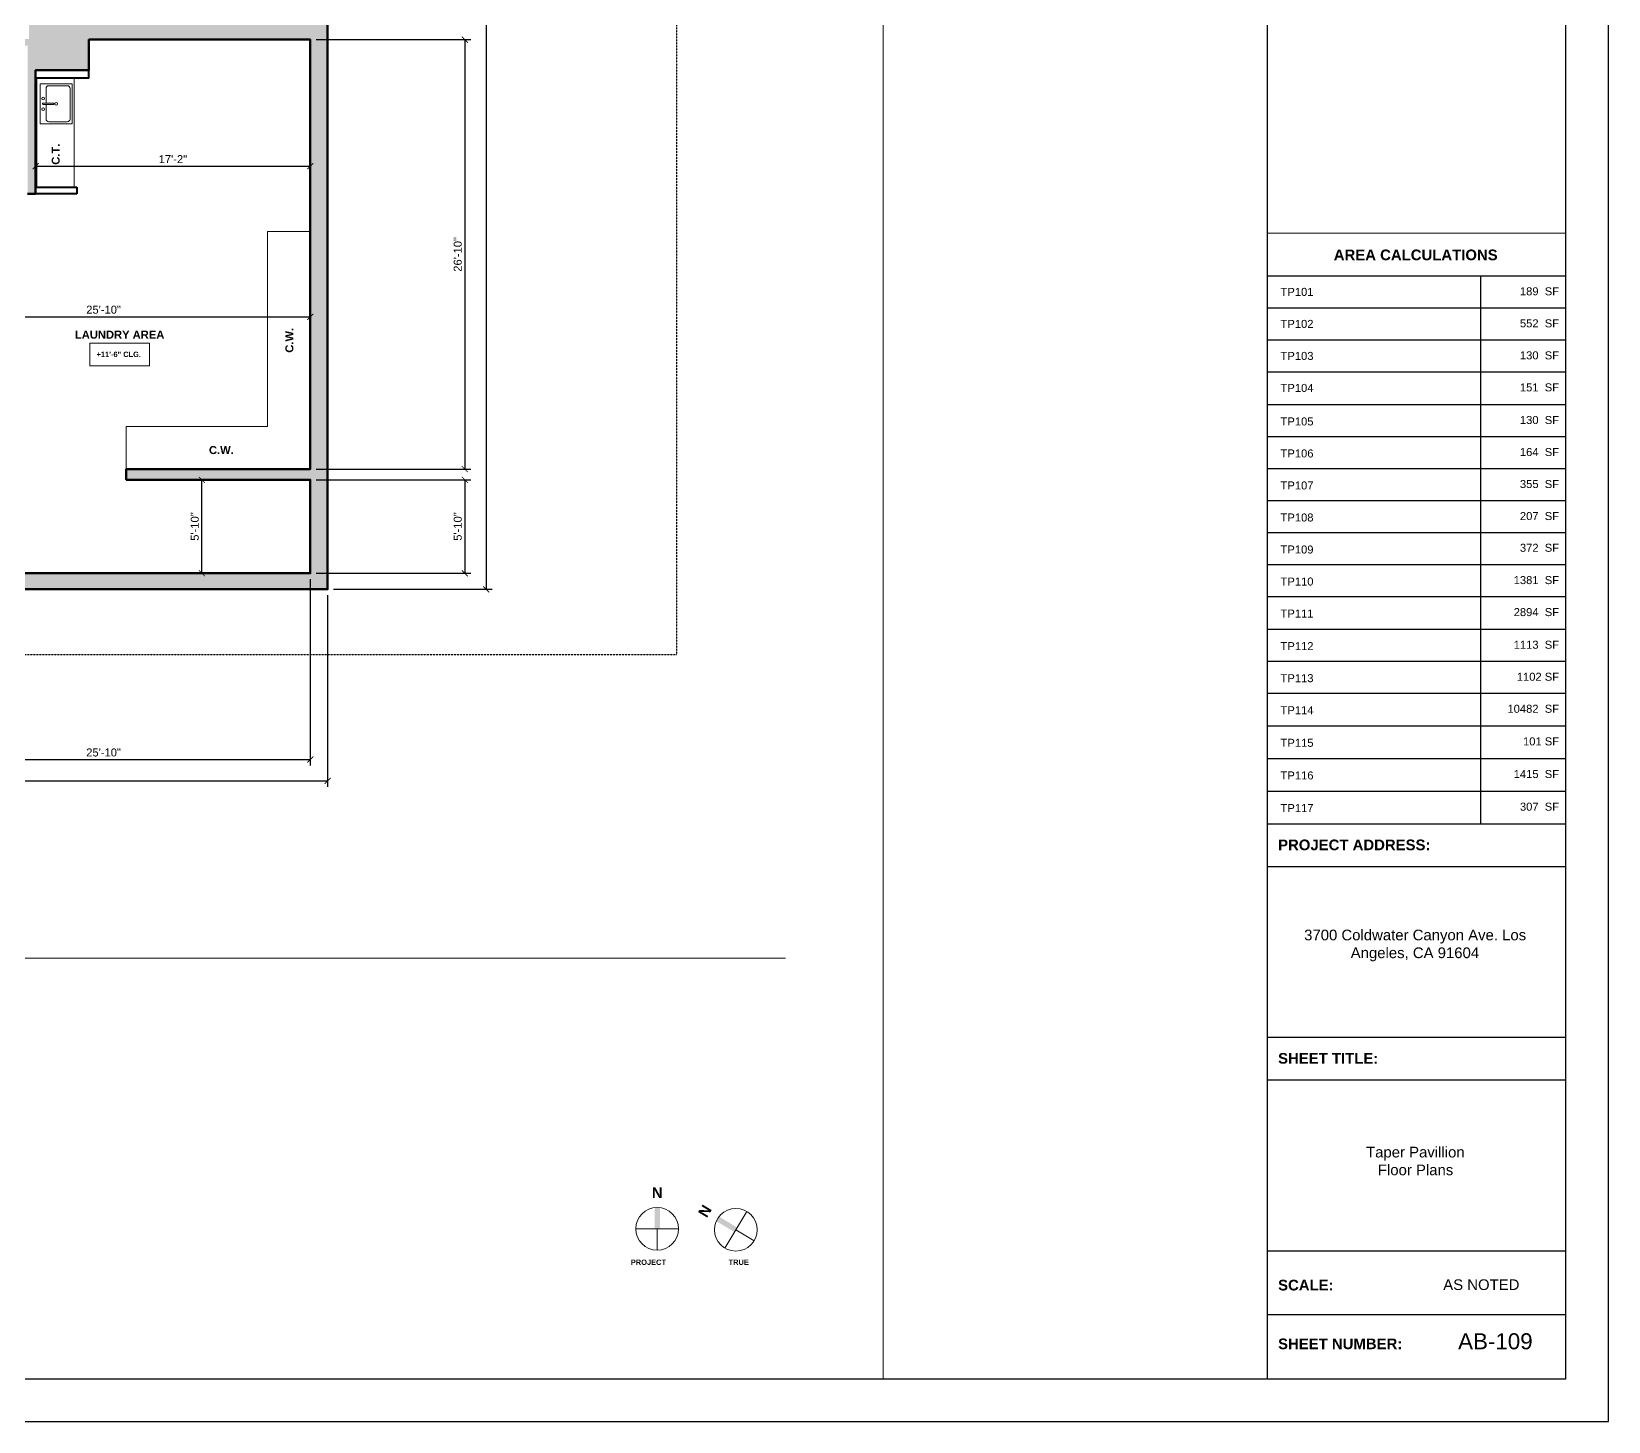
# Model space of a CAD drawing. Header units: inches. Extents: x -2078 to 106214, y -964 to 6385.
# Drawn here: x 45079 to 46262, y 2929 to 3971 of the extents above; entities that cross this region are included whole.
import ezdxf

# ---------------------------------------------------------------- set-up
doc = ezdxf.new("R2010")
doc.units = ezdxf.units.IN
doc.header["$MEASUREMENT"] = 0
doc.linetypes.add('HIDDEN2', pattern=[0.1875, 0.125, -0.0625])
for name, color, linetype, lineweight in [('A-ANNO', 2, 'Continuous', 5), ('A-ANNO-DIMS', 1, 'Continuous', 9), ('A-CASE', 4, 'Continuous', 9), ('A-DETAIL-2', 20, 'Continuous', 25), ('A-DETAIL-3', 40, 'Continuous', 15), ('A-FIXT', 150, 'Continuous', 9), ('A-HIDDEN', 2, 'HIDDEN2', 18), ('A-WALL', 3, 'Continuous', 40)]:
    doc.layers.add(name, color=color, linetype=linetype, lineweight=lineweight)
doc.layers.add('A-HATCH', color=9, linetype='Continuous')
doc.layers.add('A-TB', color=7, linetype='Continuous')
doc.styles.add('Arial_3', font='arial.ttf', dxfattribs={"height": 0.125})
doc.styles.add('Arial_4', font='arial.ttf', dxfattribs={"height": 3})
doc.styles.add('Arial_5', font='arial.ttf', dxfattribs={"height": 0.09375})
doc.styles.add('Arial_6', font='arial.ttf', dxfattribs={"height": 0.09375})
doc.styles.add('Arial_B', font='arialbd.ttf', dxfattribs={"height": 4.5})
doc.styles.add('Arial_B_1', font='arialbd.ttf', dxfattribs={"height": 3})
doc.styles.add('Arial_B_2', font='arialbd.ttf', dxfattribs={"height": 0.125})
doc.styles.add('Arial_B_3', font='arialbd.ttf', dxfattribs={"height": 0.0625})
doc.styles.add('Arial_B_4', font='arialbd.ttf', dxfattribs={"height": 0.0625})
doc.styles.add('JC', font='arial.ttf', dxfattribs={"height": 0.125})
doc.dimstyles.new('JC-DIMS', dxfattribs={"dimtxt": 0.125, "dimasz": 0.09375, "dimexe": 0.09375, "dimexo": 0.09375, "dimgap": 0.046875, "dimtad": 1, "dimdec": 1, "dimzin": 0, "dimdsep": 46, "dimlunit": 4, "dimtxsty": 'JC', "dimblk": 'ARCHTICK', "dimcen": 0.09, "dimclrd": 1, "dimclre": 1, "dimclrt": 256, "dimadec": 0, "dimazin": 0, "dimtfac": 1, "dimtdec": 1, "dimtofl": 0, "dimtmove": 1, "dimatfit": 3, "dimfxl": 1, "dimtolj": 1, "dimtzin": 0, "dimarcsym": 0})

# ---------------------------------------------------------------- blocks, each defined once
blk = doc.blocks.new('JC_TB_48x36 - JC_TB_4836-1441736-Floor Plans')
at = {"layer": 'A-TB'}
for p, q in [((47.997, -11.988), (47.997, 24.012)), ((43.997, 23.512), (43.997, -11.488)), ((47.497, -11.488), (47.497, 23.512)), ((43.997, -4.988), (47.497, -4.988)), ((43.997, -5.488), (47.497, -5.488)), ((43.997, -7.488), (47.497, -7.488)), ((43.997, -7.988), (47.497, -7.988)), ((43.997, -9.988), (47.497, -9.988)), ((47.497, -10.738), (43.997, -10.738)), ((0.747, -11.488), (47.497, -11.488)), ((-0.003, -11.988), (47.997, -11.988))]:
    blk.add_line(p, q, dxfattribs=at)
at = {"layer": 'A-TB', "char_height": 0.125, "attachment_point": 1, "bg_fill": 3, "box_fill_scale": 1.25, "bg_fill_color": 256, "bg_fill_true_color": 13158600, "bg_fill_transparency": 0}
for s, insert, width, style in [('PROJECT ADDRESS:', (44.126, -5.172), 2.14941, 'Arial_B_2'), ('SHEET TITLE:', (44.126, -7.672), 1.42031, 'Arial_B_2'), ('SCALE:', (44.126, -10.328), 0.77959, 'Arial_B_2'), ('AS NOTED', (46.061, -10.323), 1.08259, 'Arial_3'), ('SHEET NUMBER:', (44.126, -11.016), 1.76434, 'Arial_B_2')]:
    blk.add_mtext(s, dxfattribs=dict(at, insert=insert, width=width, style=style))
blk = doc.blocks.new('north arrow - north arrow-1258243-Floor Plans')
at = {"layer": 'A-ANNO'}
h = blk.add_hatch(color=256, dxfattribs=at)
edge = h.paths.add_edge_path()
edge.add_line((0.031, 0), (-0.031, 0))
edge.add_line((-0.031, 0), (-0.031, 0.248))
edge.add_arc((0, 0), 0.25, 82.8192, 97.1808, ccw=False)
edge.add_line((0.031, 0.248), (0.031, 0))
at = {"layer": 'A-ANNO', "lineweight": 20}
for q in [(-0.25, 0), (0.25, 0), (0, -0.25)]:
    blk.add_line((0, 0), q, dxfattribs=at)
at = {"layer": 'A-ANNO'}
blk.add_circle((0, 0), 0.25, dxfattribs=at)
at = {"layer": 'A-ANNO', "insert": (-0.062, 0.486), "char_height": 0.125, "width": 0.1515, "attachment_point": 1, "style": 'Arial_B_2', "bg_fill": 3, "box_fill_scale": 1.25, "bg_fill_color": 256, "bg_fill_true_color": 13158600, "bg_fill_transparency": 0}
blk.add_mtext('\\fArial|b1|i0|c0|p34|;N', dxfattribs=at)
blk = doc.blocks.new('JC_COUNTERTOP - JC_COUNTERTOP-1555763-1-1st Floor - Athletic Pavilion')
at = {"layer": 'A-CASE'}
for p, q in [((0, 29.1), (-81.6, 29.1)), ((0, 1), (-81.6, 1))]:
    blk.add_line(p, q, dxfattribs=at)
blk = doc.blocks.new('JC_KITCHEN SINK - SINK-1555870-1-1st Floor - Athletic Pavilion')
at = {"layer": 'A-FIXT'}
for p, q in [((-14.4, 11.9), (15.6, 11.9)), ((-14.4, -12.1), (-14.4, 11.9)), ((15.6, 11.9), (15.6, -12.1)), ((-12.9, -5.6), (-12.9, 8.4)), ((-10.9, 10.4), (12.1, 10.4)), ((14.1, 8.4), (14.1, -5.6)), ((0.1, -7.6), (-10.9, -7.6)), ((0.1, -9.8), (0.1, -2.1)), ((1.1, -9.8), (1.1, -2.1)), ((12.1, -7.6), (1.1, -7.6)), ((15.6, -12.1), (-14.4, -12.1))]:
    blk.add_line(p, q, dxfattribs=at)
for centre, radius, start, end in [((-10.9, 8.4), 2, 90, 180), ((0.6, 0), 1, 360, 180), ((0.6, 0), 1, 180, 0), ((12.1, 8.4), 2, 360, 90), ((-10.9, -5.6), 2, 180, 270), ((-3.4, -9.8), 1, 360, 180), ((-3.4, -9.8), 1, 180, 0), ((0.6, -2.1), 0.5, 360, 180), ((0.6, -9.8), 0.5, 180, 0), ((4.6, -9.8), 1, 0, 180), ((4.6, -9.8), 1, 180, 0), ((12.1, -5.6), 2, 270, 0)]:
    blk.add_arc(centre, radius, start, end, dxfattribs=at)
blk = doc.blocks.new('_ArchTick')
at = {"color": 0, "linetype": 'ByBlock', "const_width": 0.15}
blk.add_lwpolyline([(-0.5, -0.5), (0.5, 0.5)], dxfattribs=at)
blk = doc.blocks.new('*D2130')
at = {"layer": 'A-ANNO-DIMS', "color": 1, "lineweight": -2, "transparency": 16777216}
for p, q in [((45082.4, 3870.8), (45082.4, 3865.1)), ((45082.4, 3869.6), (45288.4, 3869.6)), ((45288.4, 3870.8), (45288.4, 3865.1))]:
    blk.add_line(p, q, dxfattribs=at)
at = {"layer": 'Defpoints', "color": 0, "transparency": 16777216}
for p in [(45082.4, 3875.3), (45288.4, 3875.3), (45288.4, 3869.6)]:
    blk.add_point(p, dxfattribs=at)
at = {"layer": 'A-ANNO-DIMS', "color": 1, "lineweight": -2, "transparency": 16777216, "xscale": 4.5, "yscale": 4.5, "zscale": 4.5, "rotation": 180}
blk.add_blockref('_ArchTick', (45082.4, 3869.6), dxfattribs=at)
at = {"layer": 'A-ANNO-DIMS', "color": 1, "lineweight": -2, "transparency": 16777216, "xscale": 4.5, "yscale": 4.5, "zscale": 4.5}
blk.add_blockref('_ArchTick', (45288.4, 3869.6), dxfattribs=at)
at = {"layer": 'A-ANNO-DIMS', "color": 2, "transparency": 16777216, "insert": (45185.4, 3874.9), "char_height": 6, "width": 0.487, "attachment_point": 5, "style": 'JC'}
blk.add_mtext('\\A1;17\'-2"', dxfattribs=at)
blk = doc.blocks.new('*D2134')
at = {"layer": 'A-ANNO-DIMS', "color": 1, "lineweight": -2, "transparency": 16777216}
for p, q in [((45206, 3634.5), (45211.6, 3634.5)), ((45207.1, 3564.5), (45207.1, 3634.5)), ((45206, 3564.5), (45211.6, 3564.5))]:
    blk.add_line(p, q, dxfattribs=at)
at = {"layer": 'Defpoints', "color": 0, "transparency": 16777216}
for p in [(45201.5, 3634.5), (45207.1, 3634.5), (45201.5, 3564.5)]:
    blk.add_point(p, dxfattribs=at)
at = {"layer": 'A-ANNO-DIMS', "color": 1, "lineweight": -2, "transparency": 16777216, "xscale": 4.5, "yscale": 4.5, "zscale": 4.5}
for p, rotation in [((45207.1, 3634.5), 90), ((45207.1, 3564.5), 270)]:
    blk.add_blockref('_ArchTick', p, dxfattribs=dict(at, rotation=rotation))
at = {"layer": 'A-ANNO-DIMS', "color": 2, "transparency": 16777216, "insert": (45201.8, 3599.5), "char_height": 6, "width": 0.487, "attachment_point": 5, "rotation": 90, "style": 'JC'}
blk.add_mtext('\\A1;5\'-10"', dxfattribs=at)
blk = doc.blocks.new('*D2136')
at = {"layer": 'A-ANNO-DIMS', "color": 1, "lineweight": -2, "transparency": 16777216}
for p, q in [((44978.4, 3757.8), (44978.4, 3752.2)), ((44978.4, 3756.7), (45288.4, 3756.7)), ((45288.4, 3757.8), (45288.4, 3752.2))]:
    blk.add_line(p, q, dxfattribs=at)
at = {"layer": 'Defpoints', "color": 0, "transparency": 16777216}
for p in [(44978.4, 3762.3), (45288.4, 3762.3), (45288.4, 3756.7)]:
    blk.add_point(p, dxfattribs=at)
at = {"layer": 'A-ANNO-DIMS', "color": 1, "lineweight": -2, "transparency": 16777216, "xscale": 4.5, "yscale": 4.5, "zscale": 4.5, "rotation": 180}
blk.add_blockref('_ArchTick', (44978.4, 3756.7), dxfattribs=at)
at = {"layer": 'A-ANNO-DIMS', "color": 1, "lineweight": -2, "transparency": 16777216, "xscale": 4.5, "yscale": 4.5, "zscale": 4.5}
blk.add_blockref('_ArchTick', (45288.4, 3756.7), dxfattribs=at)
at = {"layer": 'A-ANNO-DIMS', "color": 2, "transparency": 16777216, "insert": (45133.4, 3762), "char_height": 6, "width": 0.574, "attachment_point": 5, "style": 'JC'}
blk.add_mtext('\\A1;25\'-10"', dxfattribs=at)
blk = doc.blocks.new('*D2280')
at = {"layer": 'A-ANNO-DIMS', "color": 1, "lineweight": -2, "transparency": 16777216}
for p, q in [((44978.4, 3560), (44978.4, 3420.3)), ((45288.4, 3560), (45288.4, 3420.3)), ((44978.4, 3424.8), (45288.4, 3424.8))]:
    blk.add_line(p, q, dxfattribs=at)
at = {"layer": 'Defpoints', "color": 0, "transparency": 16777216}
for p in [(44978.4, 3564.5), (45288.4, 3564.5), (45288.4, 3424.8)]:
    blk.add_point(p, dxfattribs=at)
at = {"layer": 'A-ANNO-DIMS', "color": 1, "lineweight": -2, "transparency": 16777216, "xscale": 4.5, "yscale": 4.5, "zscale": 4.5, "rotation": 180}
blk.add_blockref('_ArchTick', (44978.4, 3424.8), dxfattribs=at)
at = {"layer": 'A-ANNO-DIMS', "color": 1, "lineweight": -2, "transparency": 16777216, "xscale": 4.5, "yscale": 4.5, "zscale": 4.5}
blk.add_blockref('_ArchTick', (45288.4, 3424.8), dxfattribs=at)
at = {"layer": 'A-ANNO-DIMS', "color": 2, "transparency": 16777216, "insert": (45133.4, 3430.1), "char_height": 6, "width": 0.574, "attachment_point": 5, "style": 'JC'}
blk.add_mtext('\\A1;25\'-10"', dxfattribs=at)
blk = doc.blocks.new('*D2282')
at = {"layer": 'A-ANNO-DIMS', "color": 1, "lineweight": -2, "transparency": 16777216}
for p, q in [((45301.4, 3548), (45301.4, 3404.3)), ((43718.4, 3512.7), (43718.4, 3404.3)), ((43718.4, 3408.8), (45301.4, 3408.8))]:
    blk.add_line(p, q, dxfattribs=at)
at = {"layer": 'Defpoints', "color": 0, "transparency": 16777216}
for p in [(45301.4, 3552.5), (43718.4, 3517.2), (45301.4, 3408.8)]:
    blk.add_point(p, dxfattribs=at)
at = {"layer": 'A-ANNO-DIMS', "color": 1, "lineweight": -2, "transparency": 16777216, "xscale": 4.5, "yscale": 4.5, "zscale": 4.5, "rotation": 180}
blk.add_blockref('_ArchTick', (43718.4, 3408.8), dxfattribs=at)
at = {"layer": 'A-ANNO-DIMS', "color": 1, "lineweight": -2, "transparency": 16777216, "xscale": 4.5, "yscale": 4.5, "zscale": 4.5}
blk.add_blockref('_ArchTick', (45301.4, 3408.8), dxfattribs=at)
at = {"layer": 'A-ANNO-DIMS', "color": 2, "transparency": 16777216, "insert": (44509.9, 3414.1), "char_height": 6, "width": 0.66, "attachment_point": 5, "style": 'JC'}
blk.add_mtext('\\A1;131\'-11"', dxfattribs=at)
blk = doc.blocks.new('*D2284')
at = {"layer": 'A-ANNO-DIMS', "color": 1, "lineweight": -2, "transparency": 16777216}
for p, q in [((45292.9, 3634.5), (45408.8, 3634.5)), ((45404.3, 3634.5), (45404.3, 3564.5)), ((45292.9, 3564.5), (45408.8, 3564.5))]:
    blk.add_line(p, q, dxfattribs=at)
at = {"layer": 'Defpoints', "color": 0, "transparency": 16777216}
for p in [(45288.4, 3634.5), (45288.4, 3564.5), (45404.3, 3564.5)]:
    blk.add_point(p, dxfattribs=at)
at = {"layer": 'A-ANNO-DIMS', "color": 1, "lineweight": -2, "transparency": 16777216, "xscale": 4.5, "yscale": 4.5, "zscale": 4.5}
for p, rotation in [((45404.3, 3634.5), 90), ((45404.3, 3564.5), 270)]:
    blk.add_blockref('_ArchTick', p, dxfattribs=dict(at, rotation=rotation))
at = {"layer": 'A-ANNO-DIMS', "color": 2, "transparency": 16777216, "insert": (45399, 3599.5), "char_height": 6, "width": 0.487, "attachment_point": 5, "rotation": 90, "style": 'JC'}
blk.add_mtext('\\A1;5\'-10"', dxfattribs=at)
blk = doc.blocks.new('*D2286')
at = {"layer": 'A-ANNO-DIMS', "color": 1, "lineweight": -2, "transparency": 16777216}
for p, q in [((45292.9, 3964.5), (45408.8, 3964.5)), ((45404.3, 3964.5), (45404.3, 3642.5)), ((45292.9, 3642.5), (45408.8, 3642.5))]:
    blk.add_line(p, q, dxfattribs=at)
at = {"layer": 'Defpoints', "color": 0, "transparency": 16777216}
for p in [(45288.4, 3964.5), (45288.4, 3642.5), (45404.3, 3642.5)]:
    blk.add_point(p, dxfattribs=at)
at = {"layer": 'A-ANNO-DIMS', "color": 1, "lineweight": -2, "transparency": 16777216, "xscale": 4.5, "yscale": 4.5, "zscale": 4.5}
for p, rotation in [((45404.3, 3964.5), 90), ((45404.3, 3642.5), 270)]:
    blk.add_blockref('_ArchTick', p, dxfattribs=dict(at, rotation=rotation))
at = {"layer": 'A-ANNO-DIMS', "color": 2, "transparency": 16777216, "insert": (45399, 3803.5), "char_height": 6, "width": 0.574, "attachment_point": 5, "rotation": 90, "style": 'JC'}
blk.add_mtext('\\A1;26\'-10"', dxfattribs=at)
blk = doc.blocks.new('*D2294')
at = {"layer": 'A-ANNO-DIMS', "color": 1, "lineweight": -2, "transparency": 16777216}
for p, q in [((45305.9, 4766.5), (45424.8, 4766.5)), ((45420.3, 4766.5), (45420.3, 3552.5)), ((45305.9, 3552.5), (45424.8, 3552.5))]:
    blk.add_line(p, q, dxfattribs=at)
at = {"layer": 'Defpoints', "color": 0, "transparency": 16777216}
for p in [(45301.4, 4766.5), (45301.4, 3552.5), (45420.3, 3552.5)]:
    blk.add_point(p, dxfattribs=at)
at = {"layer": 'A-ANNO-DIMS', "color": 1, "lineweight": -2, "transparency": 16777216, "xscale": 4.5, "yscale": 4.5, "zscale": 4.5}
for p, rotation in [((45420.3, 4766.5), 90), ((45420.3, 3552.5), 270)]:
    blk.add_blockref('_ArchTick', p, dxfattribs=dict(at, rotation=rotation))
at = {"layer": 'A-ANNO-DIMS', "color": 2, "transparency": 16777216, "insert": (45415, 4159.5), "char_height": 6, "width": 0.574, "attachment_point": 5, "rotation": 90, "style": 'JC'}
blk.add_mtext('\\A1;101\'-2"', dxfattribs=at)

msp = doc.modelspace()

# ---------------------------------------------------------------- linework, layer by layer
at = {"layer": 'A-DETAIL-2'}
for p, q in [((46005.88, 3787.397), (46229.88, 3787.397)), ((46165.88, 3787.397), (46165.88, 3376.663)), ((46005.88, 3763.397), (46229.88, 3763.397)), ((46005.88, 3739.397), (46229.88, 3739.397)), ((46005.88, 3715.397), (46229.88, 3715.397)), ((46005.88, 3690.941), (46229.88, 3690.941)), ((46005.88, 3666.941), (46229.88, 3666.941)), ((46005.88, 3642.941), (46229.88, 3642.941)), ((46005.88, 3618.941), (46229.88, 3618.941)), ((46005.88, 3594.941), (46229.88, 3594.941)), ((46005.88, 3570.941), (46229.88, 3570.941)), ((46005.88, 3570.941), (46229.88, 3570.941)), ((46005.88, 3546.941), (46229.88, 3546.941)), ((46005.88, 3522.486), (46229.88, 3522.486)), ((46005.88, 3498.486), (46229.88, 3498.486)), ((46005.88, 3498.486), (46229.88, 3498.486)), ((46005.88, 3474.486), (46229.88, 3474.486)), ((46005.88, 3450.03), (46229.88, 3450.03)), ((46005.88, 3425.574), (46229.88, 3425.574)), ((46005.88, 3401.119), (46229.88, 3401.119)), ((46005.88, 3376.663), (46229.88, 3376.663))]:
    msp.add_line(p, q, dxfattribs=at)
at = {"layer": 'A-DETAIL-3', "lineweight": 9}
for p, q in [((45717.88, 5200.663), (45717.88, 2960.663)), ((46229.88, 3819.397), (46005.88, 3819.397)), ((46005.88, 3819.397), (46005.88, 3376.663)), ((46229.88, 3376.663), (46229.88, 3819.397))]:
    msp.add_line(p, q, dxfattribs=at)

# ---------------------------------------------------------------- texts
at = {"layer": 'A-ANNO', "char_height": 6, "attachment_point": 1, "rotation": 90, "style": 'Arial_B'}
for s, insert, width in [('C.T.', (45094.485, 3870.703), 19.594), ('C.W.', (45269.724, 3729.803), 22.624)]:
    msp.add_mtext(s, dxfattribs=dict(at, insert=insert, width=width))
at = {"layer": 'A-ANNO', "lineweight": 50, "insert": (46055.882, 3807.115), "char_height": 8, "width": 145.844, "attachment_point": 1, "style": 'Arial_B_3'}
msp.add_mtext('AREA CALCULATIONS', dxfattribs=at)
at = {"layer": 'A-ANNO', "attachment_point": 1}
for s, insert, char_height, width, style in [('TP101', (46015.998, 3778.391), 6, 35.35, 'Arial_6'), ('189  SF', (46195.481, 3778.802), 6, 35.754, 'Arial_6'), ('TP102', (46015.998, 3754.391), 6, 35.35, 'Arial_6'), ('552  SF', (46195.481, 3754.802), 6, 35.754, 'Arial_6'), ('LAUNDRY AREA', (45111.917, 3746.328), 6, 81.204, 'Arial_B'), ('+11\'-6" CLG.', (45128.127, 3730.569), 4, 41.814, 'Arial_B_1'), ('TP103', (46015.998, 3730.391), 6, 35.35, 'Arial_6'), ('130  SF', (46195.481, 3730.802), 6, 35.754, 'Arial_6'), ('TP104', (46015.998, 3706.391), 6, 35.35, 'Arial_6'), ('151  SF', (46195.481, 3706.802), 6, 35.754, 'Arial_6'), ('TP105', (46015.998, 3681.281), 6, 54.54, 'Arial_6'), ('130  SF', (46195.481, 3682.347), 6, 35.754, 'Arial_6'), ('C.W.', (45212.43, 3659.816), 6, 22.624, 'Arial_B'), ('TP106', (46015.998, 3657.281), 6, 54.54, 'Arial_6'), ('164  SF', (46195.481, 3658.347), 6, 35.754, 'Arial_6'), ('TP107', (46015.998, 3633.281), 6, 91.708, 'Arial_6'), ('355  SF', (46195.481, 3634.347), 6, 35.754, 'Arial_6'), ('TP108', (46015.998, 3609.281), 6, 91.708, 'Arial_6'), ('207  SF', (46195.481, 3610.347), 6, 35.754, 'Arial_6'), ('TP109', (46015.998, 3585.281), 6, 27.674, 'Arial_6'), ('372  SF', (46195.481, 3586.574), 6, 35.754, 'Arial_6'), ('TP110', (46015.998, 3561.281), 6, 67.064, 'Arial_6'), ('1381  SF', (46190.814, 3562.347), 6, 41.41, 'Arial_6'), ('TP111', (46015.998, 3537.281), 6, 21.816, 'Arial_6'), ('2894  SF', (46190.814, 3538.347), 6, 41.41, 'Arial_6'), ('TP112', (46015.998, 3512.825), 6, 121.604, 'Arial_6'), ('1113  SF', (46190.814, 3513.891), 6, 41.41, 'Arial_6'), ('TP113', (46015.998, 3488.825), 6, 121.604, 'Arial_6'), ('1102 SF', (46193.147, 3489.891), 6, 38.582, 'Arial_6'), ('TP114', (46015.998, 3464.825), 6, 79.992, 'Arial_6'), ('10482  SF', (46186.147, 3465.891), 6, 47.066, 'Arial_6'), ('101 SF', (46197.814, 3441.435), 6, 32.926, 'Arial_6'), ('TP115', (46015.998, 3440.369), 6, 82.618, 'Arial_6'), ('TP116', (46015.998, 3415.914), 6, 138.976, 'Arial_6'), ('1415  SF', (46190.814, 3416.98), 6, 41.41, 'Arial_6'), ('TP117', (46015.998, 3391.458), 6, 112.918, 'Arial_6'), ('307  SF', (46195.481, 3392.524), 6, 35.754, 'Arial_6'), ('PROJECT', (45528.764, 3049.996), 4, 32.724, 'Arial_B_4'), ('TRUE', (45602.082, 3049.996), 4, 18.988, 'Arial_B_4')]:
    msp.add_mtext(s, dxfattribs=dict(at, insert=insert, char_height=char_height, width=width, style=style))
at = {"layer": 'A-TB', "attachment_point": 1, "bg_fill": 3, "box_fill_scale": 1.25, "bg_fill_color": 256, "bg_fill_true_color": 13158600, "bg_fill_transparency": 0}
for s, insert, char_height, width, style in [('\\pi4.76755;3700 Coldwater Canyon Ave. Los \\P\\pi39.68433;Angeles, CA 91604', (46028.913, 3297.311), 8, 175.134, 'Arial_4'), ('\\pi21.00694;Taper Pavillion\\P\\pi29.86369;Floor Plans', (46059.101, 3134.573), 8, 114.90337, 'Arial_4'), ('AB-109', (46149.12, 2994.751), 12, 67.872, 'Arial_5')]:
    msp.add_mtext(s, dxfattribs=dict(at, insert=insert, char_height=char_height, width=width, style=style))

# ---------------------------------------------------------------- next in the draw order: block references
at = {"layer": 'A-TB', "xscale": 64, "yscale": 64, "zscale": 64}
msp.add_blockref('JC_TB_48x36 - JC_TB_4836-1441736-Floor Plans', (43190.08, 3695.863), dxfattribs=at)

# ---------------------------------------------------------------- next in the draw order: hatches: boundary and pattern name
at = {"layer": 'A-HATCH'}
h = msp.add_hatch(color=256, dxfattribs=at)
h.dxf.hatch_style = 1
h.paths.add_polyline_path([(45301.379, 4766.533), (43718.379, 4766.533), (43718.379, 4694.204), (43561.379, 4694.204), (43561.379, 4569.204), (43522.379, 4569.204), (43522.379, 4561.204), (43574.379, 4561.204), (43574.379, 4681.204), (43718.379, 4681.204), (43718.379, 4676.408), (43734.379, 4676.408), (43734.379, 4751.533), (43860.379, 4751.533), (43860.379, 4689.033), (43868.379, 4689.033), (43868.379, 4753.533), (44076.379, 4753.533), (44076.379, 4747.533), (44081.379, 4747.533), (44081.379, 4753.533), (45130.379, 4753.533), (45130.379, 4715.533), (45138.379, 4715.533), (45138.379, 4750.533), (45285.379, 4750.533), (45285.379, 4608.533), (45138.379, 4608.533), (45138.379, 4643.533), (45130.379, 4643.533), (45130.379, 4598.533), (45210.379, 4598.533), (45210.379, 4400.533), (45131.379, 4400.533), (45131.379, 4371.533), (45035.379, 4371.533), (45035.379, 4365.533), (45085.146, 4365.533), (45085.146, 4351.533), (45103.146, 4351.533), (45103.146, 4365.533), (45137.379, 4365.533), (45137.379, 4392.533), (45210.379, 4392.533), (45210.379, 4381.696), (45218.379, 4381.696), (45218.379, 4598.533), (45288.379, 4598.533), (45288.379, 4499.92), (45288.379, 4272.533), (45157.379, 4272.533), (45157.379, 4266.533), (45199.506, 4266.533), (45199.506, 4264.533), (45288.379, 4264.533), (45288.379, 3976.533), (45111.379, 3976.533), (45111.379, 4266.533), (45121.379, 4266.533), (45121.379, 4272.533), (45106.379, 4272.533), (45106.379, 3975.928), (45077.379, 3975.928), (45077.379, 3964.928), (45074.382, 3964.928), (45074.382, 3959.928), (45076.382, 3959.928), (45076.382, 3848.928), (45082.382, 3848.928), (45082.382, 3941.533), (45122.382, 3941.533), (45122.382, 3964.533), (45288.379, 3964.533), (45288.379, 3642.533), (45150.379, 3642.533), (45150.379, 3634.533), (45288.379, 3634.533), (45288.379, 3564.533), (44978.382, 3564.533), (44978.382, 3959.928), (45026.382, 3959.928), (45026.382, 3964.928), (44978.382, 3964.928), (44978.382, 3987.533), (44972.382, 3987.533), (44972.382, 3567.533), (44786.382, 3567.533), (44786.382, 3690.533), (44780.382, 3690.533), (44780.382, 3567.533), (44603.382, 3567.533), (44603.382, 3634.533), (44734.369, 3634.533), (44734.369, 3640.533), (44603.382, 3640.533), (44603.382, 4028.533), (44638.379, 4028.533), (44638.379, 4060.533), (44659.379, 4060.533), (44659.379, 4066.533), (44638.379, 4066.533), (44638.379, 4226.533), (44631.379, 4226.533), (44631.379, 4207.533), (44557.379, 4207.533), (44557.379, 4201.533), (44631.379, 4201.533), (44631.379, 4089.166), (44631.379, 4050.079), (44631.379, 4034.533), (44626.835, 4034.533), (44585.747, 4034.533), (44472.379, 4034.533), (44472.379, 4087.533), (44513.404, 4087.533), (44513.404, 4093.533), (44472.379, 4093.533), (44472.379, 4134.533), (44493.876, 4134.533), (44513.404, 4134.533), (44513.404, 4140.533), (44472.379, 4140.533), (44472.379, 4201.533), (44493.876, 4201.533), (44513.379, 4201.533), (44513.379, 4207.533), (44472.379, 4207.533), (44472.379, 4266.533), (44631.379, 4266.533), (44631.379, 4262.533), (44638.379, 4262.533), (44638.379, 4272.533), (44464.379, 4272.533), (44464.379, 4260.533), (44292.379, 4260.533), (44292.379, 4272.506), (44286.379, 4272.506), (44286.379, 4221.395), (44292.379, 4221.395), (44292.379, 4254.533), (44353.379, 4254.533), (44353.379, 4173.533), (44359.379, 4173.533), (44359.379, 4254.533), (44464.379, 4254.533), (44464.379, 4034.533), (44452.734, 4034.533), (44409.65, 4034.533), (44292.379, 4034.533), (44292.379, 4185.395), (44286.379, 4185.395), (44286.379, 4067.506), (44267.379, 4067.506), (44267.379, 4061.506), (44286.379, 4061.506), (44286.379, 4028.533), (44597.382, 4028.533), (44597.382, 3640.533), (44467.379, 3640.533), (44467.379, 3634.533), (44597.382, 3634.533), (44597.382, 3567.533), (44421.379, 3567.533), (44421.379, 3684.533), (44415.379, 3684.533), (44415.379, 3564.533), (44288.379, 3564.533), (44288.379, 3633.613), (44284.379, 3633.613), (44284.379, 3564.533), (44226.379, 3564.533), (44226.379, 3569.533), (44220.379, 3569.533), (44220.379, 3564.533), (43841.379, 3564.533), (43841.379, 3552.533), (43849.627, 3552.533), (43849.627, 3537.533), (43866.254, 3537.533), (43866.254, 3468.533), (43876.754, 3468.533), (43876.754, 3448.812), (43877.386, 3448.812), (43881.506, 3441.676), (43886.462, 3455.292), (43888.754, 3451.323), (43888.754, 3480.533), (43878.254, 3480.533), (43878.254, 3552.533), (45301.379, 3552.533)])

# ---------------------------------------------------------------- next in the draw order: linework, layer by layer
at = {"layer": 'A-ANNO', "lineweight": 9}
msp.add_line((43490.789, 3275.816), (45644.716, 3275.816), dxfattribs=at)
at = {"layer": 'A-ANNO', "flags": 128}
msp.add_lwpolyline([(45123.007, 3737.022), (45167.918, 3737.022), (45167.918, 3719.954), (45123.007, 3719.954)], close=True, dxfattribs=at)
at = {"layer": 'A-DETAIL-3', "lineweight": 9}
for p, q in [((45256.379, 3674.533), (45256.379, 3820.533)), ((45256.379, 3820.533), (45288.379, 3820.533)), ((45150.379, 3642.533), (45150.379, 3674.533)), ((45150.379, 3674.533), (45256.379, 3674.533))]:
    msp.add_line(p, q, dxfattribs=at)
at = {"layer": 'A-HIDDEN', "lineweight": 30}
msp.add_lwpolyline([(43668.404, 3503.533), (45563.379, 3503.533), (45563.379, 4811.533), (43668.404, 4811.533)], close=True, dxfattribs=at)
at = {"layer": 'A-WALL'}
for p, q in [((45122.382, 3935.533), (45122.382, 3941.533)), ((45122.382, 3935.533), (45082.382, 3935.533)), ((45082.382, 3853.928), (45113.382, 3853.928)), ((45113.382, 3848.928), (45082.382, 3848.928)), ((45113.382, 3853.928), (45113.382, 3848.928))]:
    msp.add_line(p, q, dxfattribs=at)
at = {"layer": 'A-WALL', "lineweight": 60}
for points in [[(43878.254, 3552.533), (45301.379, 3552.533), (45301.379, 4766.533), (43718.379, 4766.533)], [(45076.382, 3848.928), (45082.382, 3848.928), (45082.382, 3941.533), (45122.382, 3941.533), (45122.382, 3964.533), (45288.379, 3964.533), (45288.379, 3642.533), (45150.379, 3642.533), (45150.379, 3634.533), (45288.379, 3634.533), (45288.379, 3564.533), (44978.382, 3564.533)]]:
    msp.add_lwpolyline(points, dxfattribs=at)

# ---------------------------------------------------------------- next in the draw order: block references
at = {"layer": 'A-ANNO', "xscale": 64, "yscale": 64, "zscale": 64}
msp.add_blockref('north arrow - north arrow-1258243-Floor Plans', (45548.56, 3073.002), dxfattribs=at)
at = {"layer": 'A-ANNO', "xscale": 64, "yscale": 64, "zscale": 64, "rotation": 59.04639983650563}
msp.add_blockref('north arrow - north arrow-1258243-Floor Plans', (45607.511, 3072.363), dxfattribs=at)
at = {"layer": 'A-CASE', "rotation": 269.9999999999997}
msp.add_blockref('JC_COUNTERTOP - JC_COUNTERTOP-1555763-1-1st Floor - Athletic Pavilion', (45082.251, 3853.928), dxfattribs=at)
at = {"layer": 'A-FIXT', "rotation": 270}
msp.add_blockref('JC_KITCHEN SINK - SINK-1555870-1-1st Floor - Athletic Pavilion', (45097.843, 3917.029), dxfattribs=at)

# ---------------------------------------------------------------- next in the draw order: dimensions: what is measured, and where the dimension line sits
at = {"layer": 'A-ANNO-DIMS'}
for base, p1, p2, picture, middle in [((45420.318, 3552.533), (45301.379, 4766.533), (45301.379, 3552.533), '*D2294', (45415.005, 4159.533)), ((45404.318, 3642.533), (45288.379, 3964.533), (45288.379, 3642.533), '*D2286', (45399.005, 3803.533)), ((45207.138, 3634.533), (45201.481, 3564.533), (45201.481, 3634.533), '*D2134', (45201.825, 3599.533)), ((45404.318, 3564.533), (45288.379, 3634.533), (45288.379, 3564.533), '*D2284', (45399.005, 3599.533))]:
    dim = msp.add_linear_dim(base=base, p1=p1, p2=p2, angle=90, dimstyle='JC-DIMS', override={"dimclrt": 2}, dxfattribs=at)
    dim.commit()
    dim.dimension.update_dxf_attribs({"geometry": picture, "text_midpoint": middle})
for base, p1, p2, picture, middle in [((45288.379, 3869.599), (45082.382, 3875.256), (45288.379, 3875.256), '*D2130', (45185.38, 3874.862)), ((45288.379, 3756.665), (44978.382, 3762.322), (45288.379, 3762.322), '*D2136', (45133.38, 3761.979)), ((45288.379, 3424.81), (44978.382, 3564.533), (45288.379, 3564.533), '*D2280', (45133.38, 3430.123)), ((45301.379, 3408.81), (43718.379, 3517.213), (45301.379, 3552.533), '*D2282', (44509.879, 3414.125))]:
    dim = msp.add_linear_dim(base=base, p1=p1, p2=p2, dimstyle='JC-DIMS', override={"dimclrt": 2}, dxfattribs=at)
    dim.commit()
    dim.dimension.update_dxf_attribs({"geometry": picture, "text_midpoint": middle})

doc.saveas('drawing.dxf')
